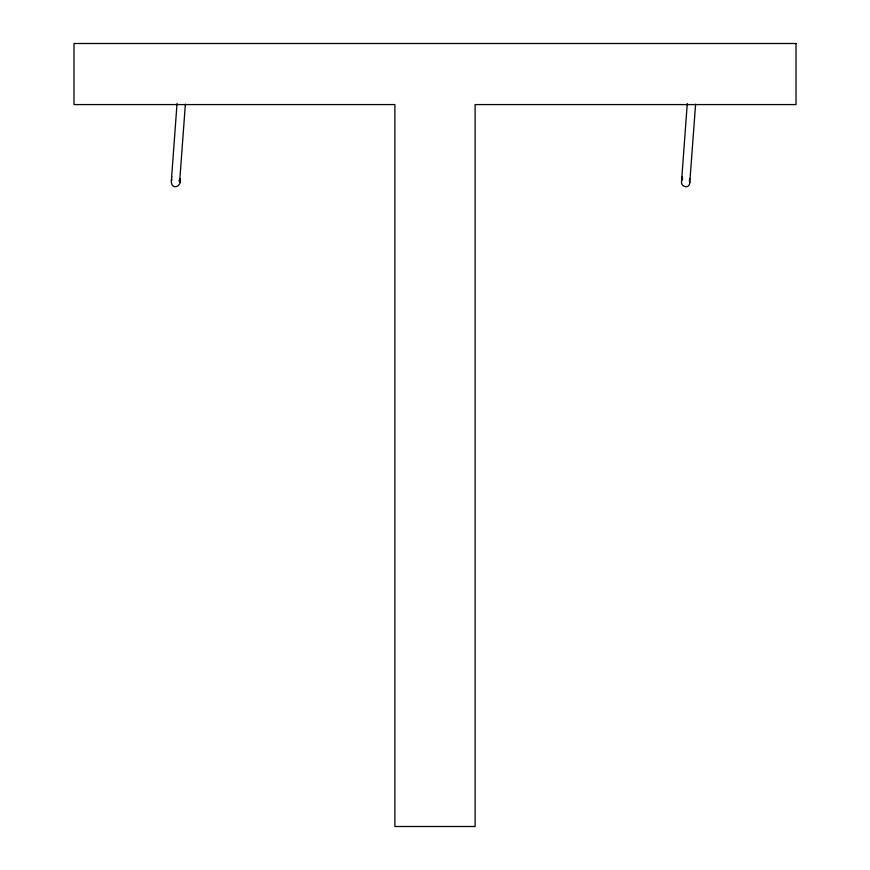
<?xml version="1.0" encoding="UTF-8"?>
<svg xmlns="http://www.w3.org/2000/svg" width="870" height="870" viewBox="0 0 870 870"><rect width="100%" height="100%" fill="white"/><g stroke="black" fill="none" stroke-linecap="round" stroke-linejoin="round"><path stroke-width="1.3" d="M177.045 103.486L171.281 181.874C172.021 190.671 182.569 186.224 179.894 178.589M185.364 104.193L179.601 182.482L179.068 180.079M687.278 103.486L681.514 181.874C680.895 186.778 688.616 188.975 689.682 183.69L695.598 104.193M171.575 177.98L171.727 176.773M681.808 177.98L681.96 176.773M689.975 179.796L690.127 178.589M171.433 180.655L171.868 179.557M681.667 180.655L682.765 178.622M689.301 180.079L689.845 182.482M796.017 43.5L73.983 43.5L73.983 104.585L394.882 104.585L394.882 826.5L475.118 826.5L475.118 104.585L796.017 104.585L796.017 43.5"/></g></svg>
